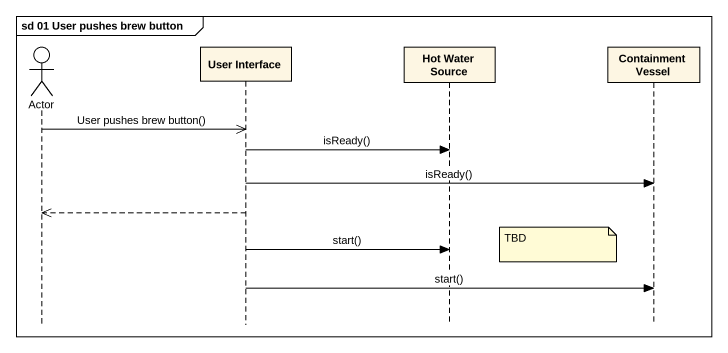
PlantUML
@startuml
mainframe sd 01 User pushes brew button
hide footbox
actor "Actor" as Actor_
participant "User Interface" as User_Interface
participant "Hot Water Source" as Hot_Water_Source
participant "Containment Vessel" as Containment_Vessel

Actor_ ->> User_Interface : User pushes brew button()
User_Interface -> Hot_Water_Source : isReady()
User_Interface -> Containment_Vessel : isReady()
User_Interface -->> Actor_
note left of Containment_Vessel : TBD
User_Interface -> Hot_Water_Source : start()
User_Interface -> Containment_Vessel : start()
@enduml
